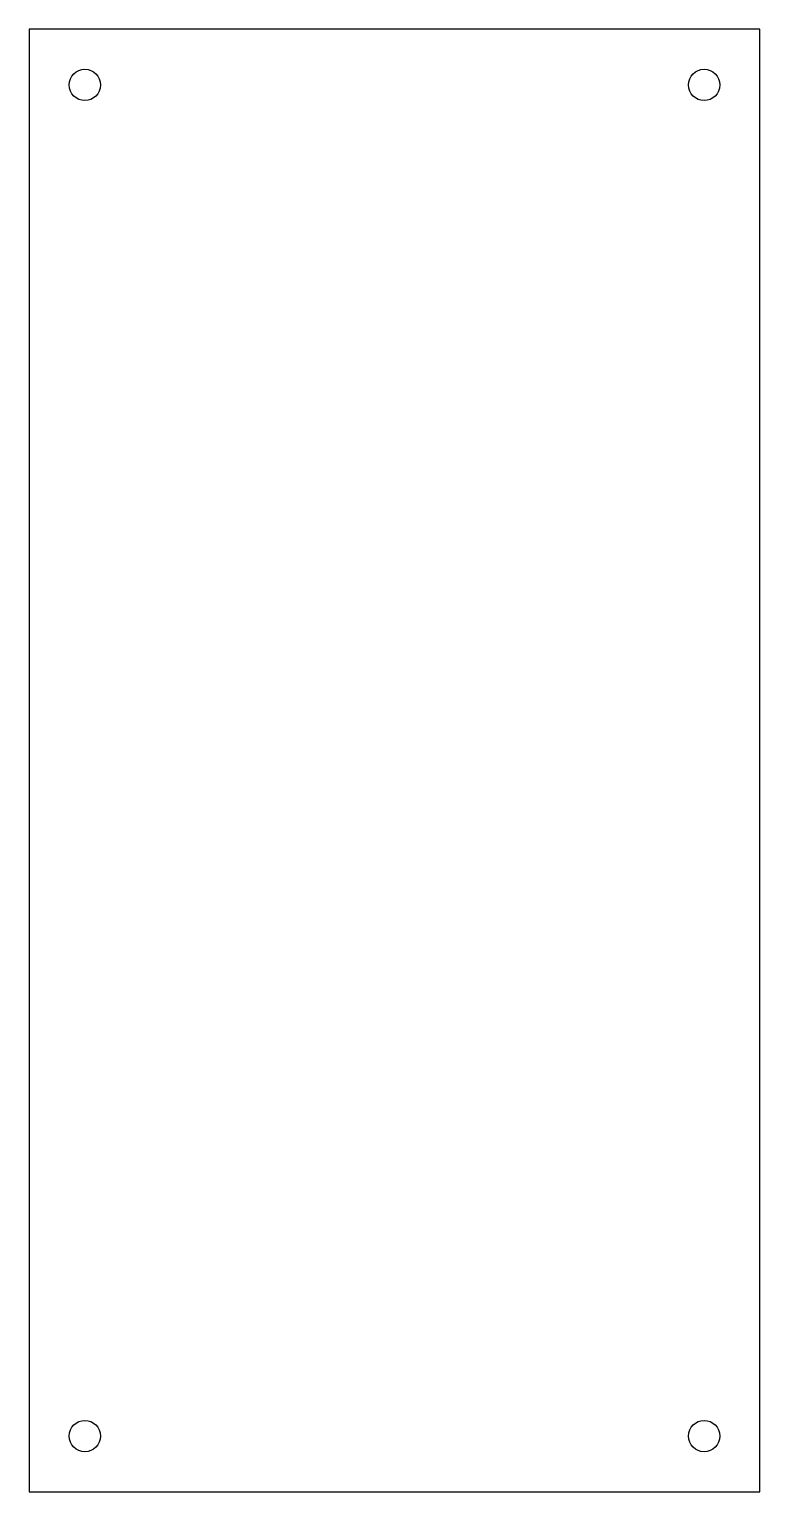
# Model space of a CAD drawing. Header units: metres. Extents: x 0 to 105, y 0 to 210.
import ezdxf

# ---------------------------------------------------------------- set-up
doc = ezdxf.new("R2010")
doc.units = ezdxf.units.M

msp = doc.modelspace()

# ---------------------------------------------------------------- linework, layer by layer
at = {"layer": 'HINGE_M4'}
for centre in [(8, 202), (97, 202), (8, 8), (97, 8)]:
    msp.add_circle(centre, 2.25, dxfattribs=at)
at = {"layer": 'OUTLINE_T4'}
for p, q in [((105, 210), (0, 210)), ((0, 210), (0, 0)), ((105, 0), (105, 210)), ((0, 0), (105, 0))]:
    msp.add_line(p, q, dxfattribs=at)

doc.saveas('drawing.dxf')
